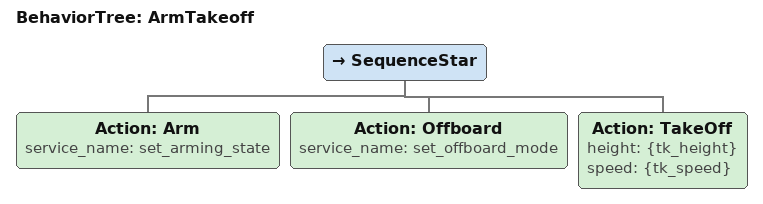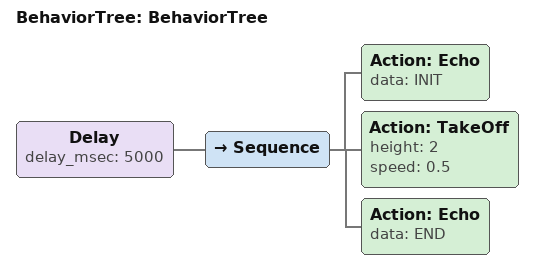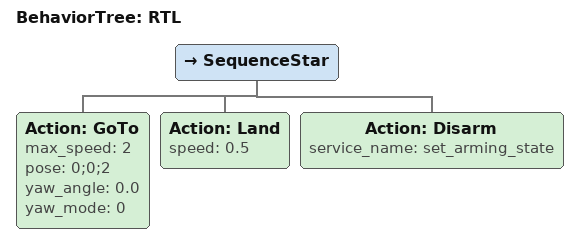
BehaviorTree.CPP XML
<?xml version="1.0"?>
<root main_tree_to_execute="BehaviorTree">
    <BehaviorTree ID="ArmTakeoff">
        <SequenceStar>
            <Action ID="Arm" service_name="set_arming_state"/>
            <Action ID="Offboard" service_name="set_offboard_mode"/>
            <Action ID="TakeOff" height="{tk_height}" speed="{tk_speed}"/>
        </SequenceStar>
    </BehaviorTree>
    <BehaviorTree ID="BehaviorTree">
        <Delay delay_msec="5000">
            <Sequence>
                <Action ID="Echo" data="INIT"/>
                <Action ID="TakeOff" height="2" speed="0.5"/>
                <Action ID="Echo" data="END"/>
            </Sequence>
        </Delay>
    </BehaviorTree>
    <BehaviorTree ID="RTL">
        <SequenceStar>
            <Action ID="GoTo" max_speed="2" pose="0;0;2" yaw_angle="0.0" yaw_mode="0"/>
            <Action ID="Land" speed="0.5"/>
            <Action ID="Disarm" service_name="set_arming_state"/>
        </SequenceStar>
    </BehaviorTree>
</root>
